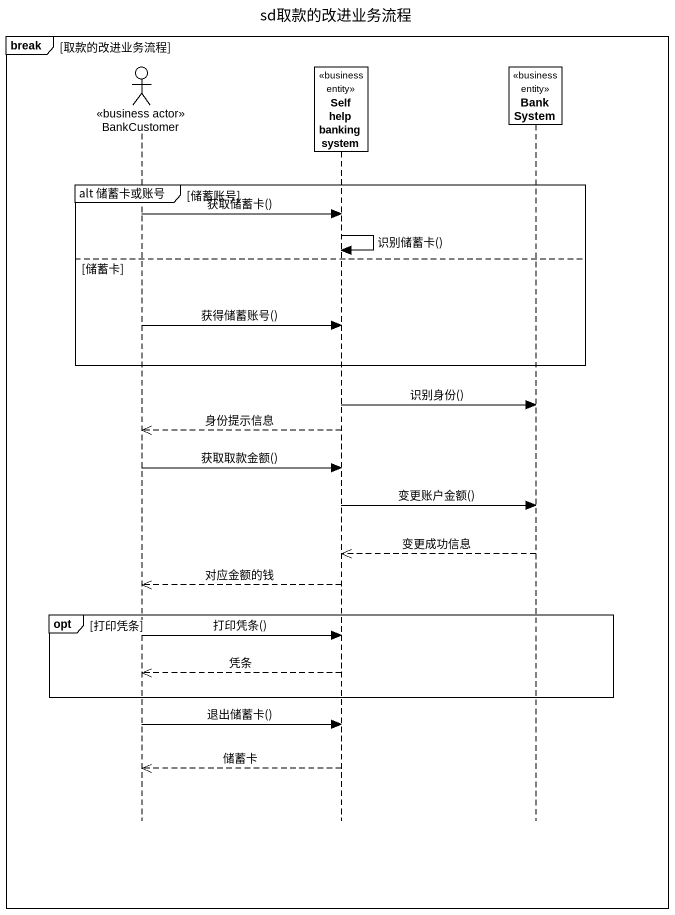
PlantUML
@startuml
title sd取款的改进业务流程
hide footbox
actor BankCustomer <<business actor>>
participant "Self help banking system" as Self_help_banking_system <<business entity>>
participant BankSystem <<business entity>>

break 取款的改进业务流程
  group alt 储蓄卡或账号 [储蓄账号]
    BankCustomer -> Self_help_banking_system : 获取储蓄卡()
    Self_help_banking_system -> Self_help_banking_system : 识别储蓄卡()
  else 储蓄卡
    BankCustomer -> Self_help_banking_system : 获得储蓄账号()
  end
  Self_help_banking_system -> BankSystem : 识别身份()
  Self_help_banking_system -->> BankCustomer : 身份提示信息
  BankCustomer -> Self_help_banking_system : 获取取款金额()
  Self_help_banking_system -> BankSystem : 变更账户金额()
  BankSystem -->> Self_help_banking_system : 变更成功信息
  Self_help_banking_system -->> BankCustomer : 对应金额的钱
  opt 打印凭条
    BankCustomer -> Self_help_banking_system : 打印凭条()
    Self_help_banking_system -->> BankCustomer : 凭条
  end
  BankCustomer -> Self_help_banking_system : 退出储蓄卡()
  Self_help_banking_system -->> BankCustomer : 储蓄卡
end
@enduml
